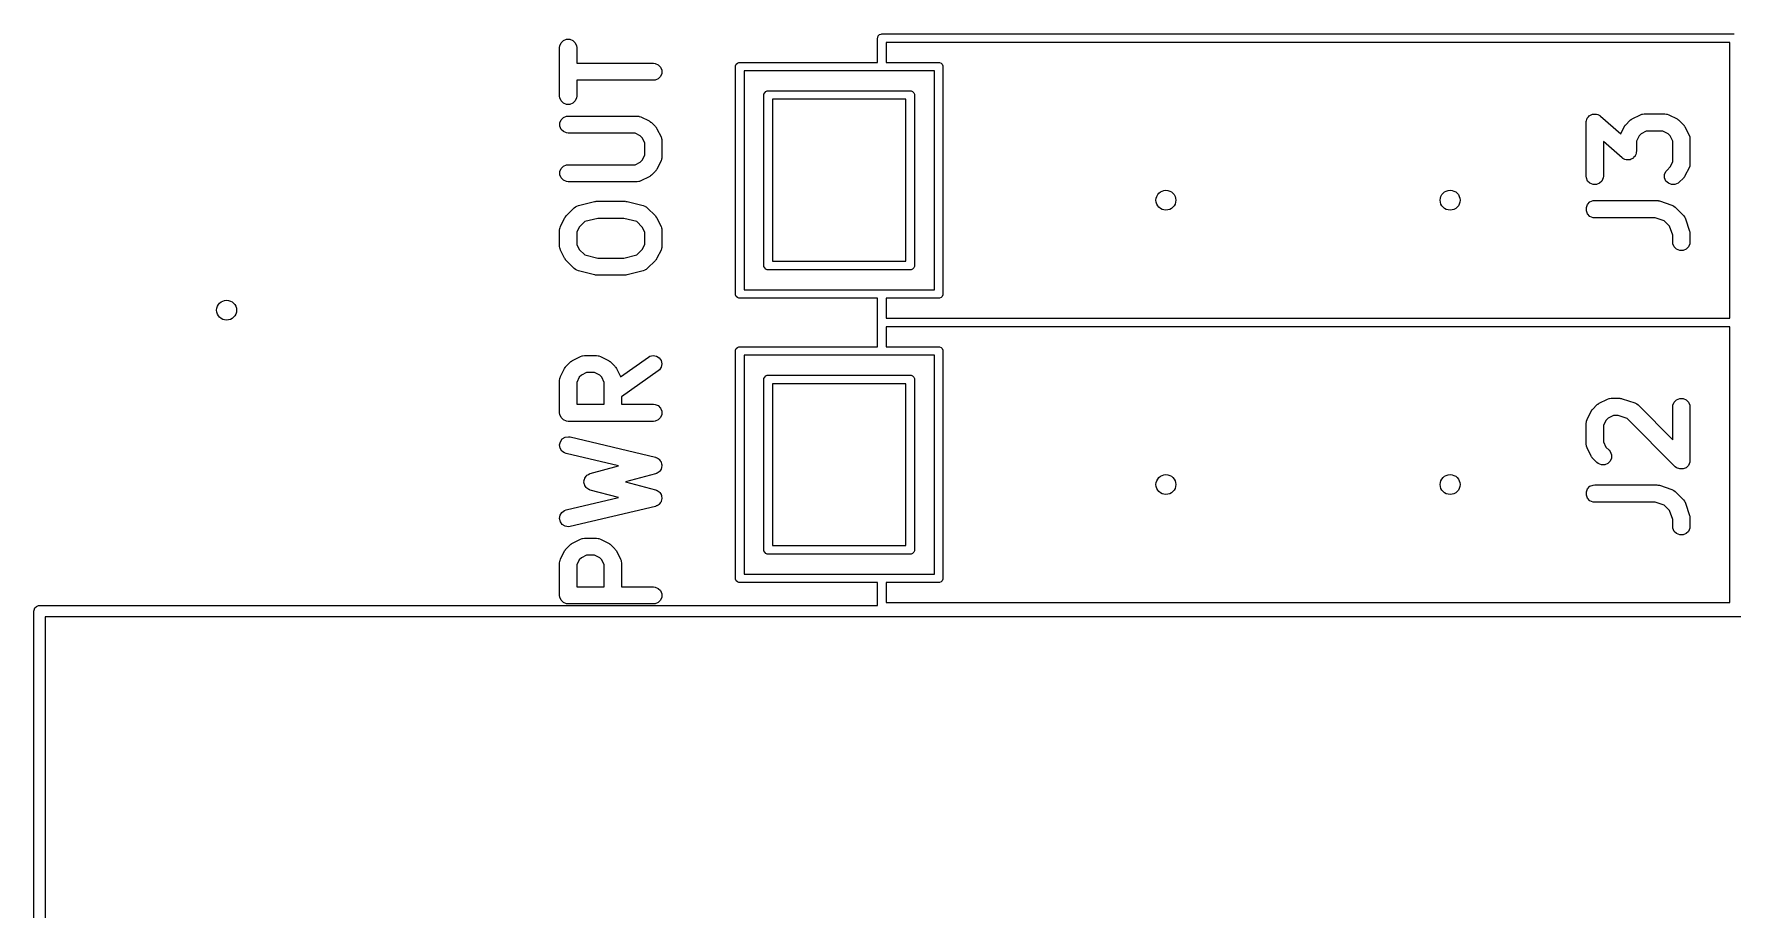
# Model space of a CAD drawing. Extents: x 0.27 to 3.33, y 0.21 to 2.59.
# Drawn here: x 0.267 to 1.443, y 1.985 to 2.591 of the extents above; entities that cross this region are included whole.
import ezdxf

# ---------------------------------------------------------------- set-up
doc = ezdxf.new("R2010")
doc.units = 0
doc.header["$MEASUREMENT"] = 0
doc.layers.add('BLACK', color=7, linetype='CONTINUOUS')

msp = doc.modelspace()

# ---------------------------------------------------------------- linework, layer by layer
at = {"layer": 'BLACK', "linetype": 'CONTINUOUS'}
for p, q in [((0.851, 2.5884), (0.8511, 2.589)), ((0.851, 2.5717), (0.851, 2.5884)), ((0.8511, 2.589), (0.8515, 2.5901)), ((0.8515, 2.5901), (0.8523, 2.5909)), ((0.8523, 2.5909), (0.8534, 2.5913)), ((0.8534, 2.5913), (0.854, 2.5914)), ((0.854, 2.5914), (1.0902, 2.5914)), ((1.0902, 2.5914), (1.4445, 2.5914)), ((0.6307, 2.582), (0.6309, 2.5832)), ((0.6307, 2.5483), (0.6307, 2.582)), ((0.6309, 2.5832), (0.6317, 2.5853)), ((0.6317, 2.5853), (0.6334, 2.5869)), ((0.6334, 2.5869), (0.6355, 2.5878)), ((0.6355, 2.5878), (0.6378, 2.5878)), ((0.6378, 2.5878), (0.6399, 2.5869)), ((0.6399, 2.5869), (0.6416, 2.5853)), ((0.6416, 2.5853), (0.6424, 2.5832)), ((0.6424, 2.5832), (0.6426, 2.582)), ((0.6426, 2.582), (0.6426, 2.5711)), ((0.8569, 2.5855), (0.8569, 2.5717)), ((1.0902, 2.5855), (0.8569, 2.5855)), ((1.4416, 2.5855), (1.0902, 2.5855)), ((1.4416, 2.3945), (1.4416, 2.5855)), ((0.6426, 2.5711), (0.6957, 2.5711)), ((0.6957, 2.5711), (0.6969, 2.571)), ((0.6969, 2.571), (0.699, 2.5701)), ((0.699, 2.5701), (0.7006, 2.5684)), ((0.7006, 2.5684), (0.7015, 2.5663)), ((0.7015, 2.5663), (0.7015, 2.564)), ((0.7526, 2.5693), (0.7531, 2.5704)), ((0.7526, 2.5687), (0.7526, 2.5693)), ((0.7526, 2.4113), (0.7526, 2.5687)), ((0.7531, 2.5704), (0.7539, 2.5712)), ((0.7539, 2.5712), (0.755, 2.5716)), ((0.755, 2.5716), (0.7555, 2.5717)), ((0.7555, 2.5717), (0.851, 2.5717)), ((0.7585, 2.5658), (0.7585, 2.4142)), ((0.8904, 2.5658), (0.7585, 2.5658)), ((0.8569, 2.5717), (0.8933, 2.5717)), ((0.8904, 2.4142), (0.8904, 2.5658)), ((0.8933, 2.5717), (0.8939, 2.5716)), ((0.8939, 2.5716), (0.895, 2.5712)), ((0.895, 2.5712), (0.8958, 2.5704)), ((0.8958, 2.5704), (0.8962, 2.5693)), ((0.8962, 2.5693), (0.8963, 2.5687)), ((0.8963, 2.5687), (0.8963, 2.4113)), ((0.6957, 2.5593), (0.6426, 2.5593)), ((0.6426, 2.5593), (0.6426, 2.5483)), ((0.6969, 2.5594), (0.6957, 2.5593)), ((0.699, 2.5603), (0.6969, 2.5594)), ((0.7006, 2.5619), (0.699, 2.5603)), ((0.7015, 2.564), (0.7006, 2.5619)), ((0.6309, 2.5471), (0.6307, 2.5483)), ((0.6317, 2.545), (0.6309, 2.5471)), ((0.6334, 2.5434), (0.6317, 2.545)), ((0.6355, 2.5425), (0.6334, 2.5434)), ((0.6378, 2.5425), (0.6355, 2.5425)), ((0.6399, 2.5434), (0.6378, 2.5425)), ((0.6416, 2.545), (0.6399, 2.5434)), ((0.6424, 2.5471), (0.6416, 2.545)), ((0.6426, 2.5483), (0.6424, 2.5471)), ((0.7723, 2.5497), (0.7728, 2.5507)), ((0.7723, 2.5491), (0.7723, 2.5497)), ((0.7723, 2.4309), (0.7723, 2.5491)), ((0.7728, 2.5507), (0.7736, 2.5515)), ((0.7736, 2.5515), (0.7746, 2.552)), ((0.7746, 2.552), (0.775, 2.552)), ((0.775, 2.552), (0.7752, 2.552)), ((0.7752, 2.552), (0.8736, 2.552)), ((0.7782, 2.5461), (0.7782, 2.4339)), ((0.8707, 2.5461), (0.7782, 2.5461)), ((0.8707, 2.4339), (0.8707, 2.5461)), ((0.8736, 2.552), (0.8738, 2.552)), ((0.8738, 2.552), (0.8742, 2.552)), ((0.8742, 2.552), (0.8753, 2.5515)), ((0.8753, 2.5515), (0.8761, 2.5507)), ((0.8761, 2.5507), (0.8765, 2.5497)), ((0.8765, 2.5497), (0.8766, 2.5491)), ((0.8766, 2.5491), (0.8766, 2.4309)), ((0.6309, 2.5298), (0.6317, 2.5319)), ((0.6309, 2.5275), (0.6309, 2.5298)), ((0.6317, 2.5319), (0.6334, 2.5335)), ((0.6334, 2.5335), (0.6355, 2.5344)), ((0.6355, 2.5344), (0.6367, 2.5345)), ((0.6367, 2.5345), (0.6845, 2.5345)), ((0.6845, 2.5345), (0.6856, 2.5344)), ((0.6856, 2.5344), (0.6858, 2.5343)), ((0.6858, 2.5343), (0.686, 2.5343)), ((0.686, 2.5343), (0.6871, 2.5339)), ((0.6871, 2.5339), (0.6927, 2.5311)), ((0.6927, 2.5311), (0.6932, 2.5308)), ((0.6932, 2.5308), (0.6934, 2.5307)), ((0.6934, 2.5307), (0.6935, 2.5306)), ((0.6935, 2.5306), (0.6937, 2.5305)), ((0.6937, 2.5305), (0.6938, 2.5303)), ((0.6938, 2.5303), (0.6943, 2.53)), ((0.6943, 2.53), (0.6971, 2.5272)), ((1.3419, 2.53), (1.342, 2.5306)), ((1.3419, 2.4929), (1.3419, 2.53)), ((1.342, 2.5309), (1.3421, 2.5312)), ((1.342, 2.5308), (1.342, 2.5309)), ((1.342, 2.5306), (1.342, 2.5308)), ((1.3421, 2.5312), (1.3424, 2.5321)), ((1.3424, 2.5321), (1.3427, 2.533)), ((1.3427, 2.533), (1.3429, 2.5331)), ((1.3429, 2.5331), (1.343, 2.5333)), ((1.343, 2.5333), (1.3436, 2.534)), ((1.3436, 2.534), (1.3443, 2.5348)), ((1.3443, 2.5348), (1.3445, 2.5348)), ((1.3445, 2.5348), (1.3446, 2.535)), ((1.3446, 2.535), (1.3455, 2.5354)), ((1.3455, 2.5354), (1.3464, 2.5358)), ((1.3464, 2.5358), (1.3466, 2.5358)), ((1.3466, 2.5358), (1.3468, 2.5359)), ((1.3468, 2.5359), (1.3477, 2.5359)), ((1.3477, 2.5359), (1.3487, 2.5359)), ((1.3487, 2.5359), (1.3489, 2.5359)), ((1.3489, 2.5359), (1.3491, 2.5359)), ((1.3491, 2.5359), (1.35, 2.5355)), ((1.35, 2.5355), (1.3509, 2.5352)), ((1.3509, 2.5352), (1.3512, 2.535)), ((1.3512, 2.535), (1.3513, 2.535)), ((1.3513, 2.535), (1.3514, 2.5349)), ((1.3514, 2.5349), (1.3519, 2.5345)), ((1.3519, 2.5345), (1.3659, 2.5222)), ((1.3694, 2.5285), (1.3723, 2.5314)), ((1.3723, 2.5314), (1.3727, 2.5318)), ((1.3727, 2.5318), (1.3728, 2.5319)), ((1.3728, 2.5319), (1.373, 2.532)), ((1.373, 2.532), (1.3732, 2.5321)), ((1.3732, 2.5321), (1.3733, 2.5322)), ((1.3733, 2.5322), (1.3738, 2.5325)), ((1.3738, 2.5325), (1.3795, 2.5354)), ((1.3795, 2.5354), (1.3806, 2.5358)), ((1.3806, 2.5358), (1.3809, 2.5358)), ((1.3809, 2.5358), (1.3811, 2.5359)), ((1.3811, 2.5359), (1.3822, 2.536)), ((1.3822, 2.536), (1.3965, 2.536)), ((1.3965, 2.536), (1.3977, 2.5359)), ((1.3977, 2.5359), (1.3979, 2.5358)), ((1.3979, 2.5358), (1.3981, 2.5358)), ((1.3981, 2.5358), (1.3992, 2.5354)), ((1.3992, 2.5354), (1.4049, 2.5325)), ((1.4049, 2.5325), (1.4054, 2.5322)), ((1.4054, 2.5322), (1.4056, 2.5321)), ((1.4056, 2.5321), (1.4057, 2.532)), ((1.4057, 2.532), (1.4059, 2.5319)), ((1.4059, 2.5319), (1.406, 2.5318)), ((1.406, 2.5318), (1.4065, 2.5314)), ((1.4065, 2.5314), (1.4093, 2.5285)), ((0.6317, 2.5253), (0.6309, 2.5275)), ((0.6334, 2.5237), (0.6317, 2.5253)), ((0.6355, 2.5228), (0.6334, 2.5237)), ((0.6367, 2.5227), (0.6355, 2.5228)), ((0.6831, 2.5227), (0.6367, 2.5227)), ((0.6866, 2.5209), (0.6831, 2.5227)), ((0.688, 2.5195), (0.6866, 2.5209)), ((0.6898, 2.516), (0.688, 2.5195)), ((0.6971, 2.5272), (0.6974, 2.5267)), ((0.6974, 2.5267), (0.6976, 2.5266)), ((0.6976, 2.5266), (0.6977, 2.5264)), ((0.6977, 2.5264), (0.6978, 2.5263)), ((0.6978, 2.5263), (0.6979, 2.5261)), ((0.6979, 2.5261), (0.6982, 2.5256)), ((0.6982, 2.5256), (0.701, 2.52)), ((0.701, 2.52), (0.7014, 2.5189)), ((0.7014, 2.5189), (0.7014, 2.5187)), ((0.7014, 2.5187), (0.7015, 2.5185)), ((0.7015, 2.5185), (0.7016, 2.5174)), ((1.3659, 2.5222), (1.3683, 2.527)), ((1.3683, 2.527), (1.3686, 2.5275)), ((1.3686, 2.5275), (1.3687, 2.5276)), ((1.3687, 2.5276), (1.3688, 2.5278)), ((1.3688, 2.5278), (1.3689, 2.528)), ((1.3689, 2.528), (1.369, 2.5281)), ((1.369, 2.5281), (1.3694, 2.5285)), ((1.3786, 2.5207), (1.3768, 2.5172)), ((1.3801, 2.5222), (1.3786, 2.5207)), ((1.3836, 2.524), (1.3801, 2.5222)), ((1.3951, 2.524), (1.3836, 2.524)), ((1.3987, 2.5222), (1.3951, 2.524)), ((1.4002, 2.5207), (1.3987, 2.5222)), ((1.4019, 2.5172), (1.4002, 2.5207)), ((1.4093, 2.5285), (1.4097, 2.5281)), ((1.4097, 2.5281), (1.4098, 2.528)), ((1.4098, 2.528), (1.4099, 2.5278)), ((1.4099, 2.5278), (1.4101, 2.5276)), ((1.4101, 2.5276), (1.4101, 2.5275)), ((1.4101, 2.5275), (1.4104, 2.527)), ((1.4104, 2.527), (1.4133, 2.5213)), ((1.4133, 2.5213), (1.4137, 2.5202)), ((1.4137, 2.5202), (1.4137, 2.5199)), ((1.4137, 2.5199), (1.4138, 2.5197)), ((1.4138, 2.5197), (1.4139, 2.5186)), ((1.4139, 2.5186), (1.4139, 2.5014)), ((0.688, 2.504), (0.6898, 2.5075)), ((0.6898, 2.5075), (0.6898, 2.516)), ((0.7016, 2.5061), (0.7015, 2.505)), ((0.7016, 2.5174), (0.7016, 2.5061)), ((1.3668, 2.5055), (1.3539, 2.5168)), ((1.3539, 2.5168), (1.3539, 2.4929)), ((1.3751, 2.506), (1.3745, 2.5052)), ((1.3758, 2.5067), (1.3751, 2.506)), ((1.3759, 2.5069), (1.3758, 2.5067)), ((1.376, 2.507), (1.3759, 2.5069)), ((1.3763, 2.5079), (1.376, 2.507)), ((1.3767, 2.5088), (1.3763, 2.5079)), ((1.3768, 2.51), (1.3767, 2.5094)), ((1.3767, 2.5094), (1.3767, 2.5092)), ((1.3767, 2.5092), (1.3767, 2.5091)), ((1.3767, 2.5091), (1.3767, 2.5088)), ((1.3768, 2.5172), (1.3768, 2.51)), ((1.4019, 2.5028), (1.4019, 2.5172)), ((0.6309, 2.496), (0.6317, 2.4981)), ((0.6309, 2.4937), (0.6309, 2.496)), ((0.6317, 2.4981), (0.6334, 2.4998)), ((0.6334, 2.4998), (0.6355, 2.5007)), ((0.6355, 2.5007), (0.6367, 2.5008)), ((0.6367, 2.5008), (0.6831, 2.5008)), ((0.6831, 2.5008), (0.6866, 2.5025)), ((0.6866, 2.5025), (0.688, 2.504)), ((0.6971, 2.4963), (0.6943, 2.4935)), ((0.6974, 2.4968), (0.6971, 2.4963)), ((0.6976, 2.4969), (0.6974, 2.4968)), ((0.6977, 2.497), (0.6976, 2.4969)), ((0.6978, 2.4972), (0.6977, 2.497)), ((0.6979, 2.4973), (0.6978, 2.4972)), ((0.6982, 2.4978), (0.6979, 2.4973)), ((0.701, 2.5035), (0.6982, 2.4978)), ((0.7014, 2.5046), (0.701, 2.5035)), ((0.7015, 2.505), (0.7014, 2.5048)), ((0.7014, 2.5048), (0.7014, 2.5046)), ((1.3674, 2.5051), (1.3668, 2.5055)), ((1.3675, 2.505), (1.3674, 2.5051)), ((1.3676, 2.505), (1.3675, 2.505)), ((1.3678, 2.5048), (1.3676, 2.505)), ((1.3687, 2.5045), (1.3678, 2.5048)), ((1.3696, 2.5041), (1.3687, 2.5045)), ((1.3698, 2.5041), (1.3696, 2.5041)), ((1.37, 2.5041), (1.3698, 2.5041)), ((1.371, 2.5041), (1.37, 2.5041)), ((1.372, 2.5041), (1.371, 2.5041)), ((1.3722, 2.5042), (1.372, 2.5041)), ((1.3724, 2.5042), (1.3722, 2.5042)), ((1.3732, 2.5046), (1.3724, 2.5042)), ((1.3741, 2.505), (1.3732, 2.5046)), ((1.3743, 2.5052), (1.3741, 2.505)), ((1.3745, 2.5052), (1.3743, 2.5052)), ((1.3963, 2.494), (1.3972, 2.4962)), ((1.3972, 2.4962), (1.398, 2.4971)), ((1.398, 2.4971), (1.4002, 2.4993)), ((1.4002, 2.4993), (1.4019, 2.5028)), ((1.4133, 2.4987), (1.4104, 2.493)), ((1.4137, 2.4998), (1.4133, 2.4987)), ((1.4138, 2.5003), (1.4137, 2.5001)), ((1.4137, 2.5001), (1.4137, 2.4998)), ((1.4139, 2.5014), (1.4138, 2.5003)), ((0.6317, 2.4916), (0.6309, 2.4937)), ((0.6334, 2.49), (0.6317, 2.4916)), ((0.6355, 2.4891), (0.6334, 2.49)), ((0.6367, 2.489), (0.6355, 2.4891)), ((0.6845, 2.489), (0.6367, 2.489)), ((0.6856, 2.4891), (0.6845, 2.489)), ((0.6858, 2.4892), (0.6856, 2.4891)), ((0.686, 2.4892), (0.6858, 2.4892)), ((0.6871, 2.4896), (0.686, 2.4892)), ((0.6927, 2.4924), (0.6871, 2.4896)), ((0.6932, 2.4927), (0.6927, 2.4924)), ((0.6934, 2.4928), (0.6932, 2.4927)), ((0.6935, 2.4929), (0.6934, 2.4928)), ((0.6937, 2.493), (0.6935, 2.4929)), ((0.6938, 2.4931), (0.6937, 2.493)), ((0.6943, 2.4935), (0.6938, 2.4931)), ((1.3421, 2.4917), (1.3419, 2.4929)), ((1.343, 2.4895), (1.3421, 2.4917)), ((1.3446, 2.4879), (1.343, 2.4895)), ((1.3468, 2.487), (1.3446, 2.4879)), ((1.3491, 2.487), (1.3468, 2.487)), ((1.3513, 2.4879), (1.3491, 2.487)), ((1.3529, 2.4895), (1.3513, 2.4879)), ((1.3538, 2.4917), (1.3529, 2.4895)), ((1.3539, 2.4929), (1.3538, 2.4917)), ((1.3963, 2.4917), (1.3963, 2.494)), ((1.3972, 2.4895), (1.3963, 2.4917)), ((1.3989, 2.4879), (1.3972, 2.4895)), ((1.4011, 2.487), (1.3989, 2.4879)), ((1.4034, 2.487), (1.4011, 2.487)), ((1.4056, 2.4879), (1.4034, 2.487)), ((1.4065, 2.4886), (1.4056, 2.4879)), ((1.4093, 2.4915), (1.4065, 2.4886)), ((1.4097, 2.4919), (1.4093, 2.4915)), ((1.4098, 2.492), (1.4097, 2.4919)), ((1.4099, 2.4922), (1.4098, 2.492)), ((1.4101, 2.4924), (1.4099, 2.4922)), ((1.4104, 2.493), (1.4101, 2.4925)), ((1.4101, 2.4925), (1.4101, 2.4924)), ((0.6353, 2.4653), (0.6409, 2.4709)), ((0.6409, 2.4709), (0.6418, 2.4717)), ((0.6418, 2.4717), (0.6422, 2.4718)), ((0.6422, 2.4718), (0.6426, 2.4721)), ((0.6426, 2.4721), (0.6437, 2.4725)), ((0.6437, 2.4725), (0.6549, 2.4753)), ((0.6549, 2.4753), (0.6551, 2.4753)), ((0.6551, 2.4753), (0.6552, 2.4753)), ((0.6552, 2.4753), (0.6556, 2.4754)), ((0.6556, 2.4754), (0.656, 2.4755)), ((0.656, 2.4755), (0.6561, 2.4754)), ((0.6561, 2.4754), (0.6563, 2.4755)), ((0.6563, 2.4755), (0.676, 2.4755)), ((0.676, 2.4755), (0.6762, 2.4754)), ((0.6762, 2.4754), (0.6763, 2.4755)), ((0.6763, 2.4755), (0.6767, 2.4754)), ((0.6767, 2.4754), (0.6772, 2.4753)), ((0.6772, 2.4753), (0.6773, 2.4753)), ((0.6773, 2.4753), (0.6775, 2.4753)), ((0.6775, 2.4753), (0.6887, 2.4725)), ((0.6887, 2.4725), (0.6898, 2.4721)), ((0.6898, 2.4721), (0.6901, 2.4718)), ((0.6901, 2.4718), (0.6906, 2.4717)), ((0.6906, 2.4717), (0.6914, 2.4709)), ((0.6914, 2.4709), (0.6971, 2.4653)), ((1.3421, 2.4712), (1.343, 2.4733)), ((1.3421, 2.4688), (1.3421, 2.4712)), ((1.343, 2.4733), (1.3446, 2.475)), ((1.3446, 2.475), (1.3468, 2.4759)), ((1.3468, 2.4759), (1.3479, 2.476)), ((1.3479, 2.476), (1.3908, 2.476)), ((1.3908, 2.476), (1.3914, 2.4759)), ((1.3914, 2.4759), (1.3915, 2.476)), ((1.3915, 2.476), (1.3918, 2.4759)), ((1.3918, 2.4759), (1.392, 2.4759)), ((1.392, 2.4759), (1.3921, 2.4758)), ((1.3921, 2.4758), (1.3927, 2.4757)), ((1.3927, 2.4757), (1.4013, 2.4728)), ((1.4013, 2.4728), (1.4023, 2.4724)), ((1.4023, 2.4724), (1.4025, 2.4722)), ((1.4025, 2.4722), (1.4027, 2.4721)), ((1.4027, 2.4721), (1.4036, 2.4714)), ((1.4036, 2.4714), (1.4093, 2.4657)), ((0.6314, 2.4581), (0.6342, 2.4638)), ((0.6342, 2.4638), (0.6345, 2.4643)), ((0.6345, 2.4643), (0.6346, 2.4644)), ((0.6346, 2.4644), (0.6347, 2.4646)), ((0.6347, 2.4646), (0.6348, 2.4647)), ((0.6348, 2.4647), (0.6349, 2.4648)), ((0.6349, 2.4648), (0.6353, 2.4653)), ((0.6481, 2.4614), (0.6443, 2.4576)), ((0.6571, 2.4636), (0.6481, 2.4614)), ((0.6753, 2.4636), (0.6571, 2.4636)), ((0.6843, 2.4614), (0.6753, 2.4636)), ((0.688, 2.4576), (0.6843, 2.4614)), ((0.6971, 2.4653), (0.6974, 2.4648)), ((0.6974, 2.4648), (0.6976, 2.4647)), ((0.6976, 2.4647), (0.6977, 2.4646)), ((0.6977, 2.4646), (0.6978, 2.4644)), ((0.6978, 2.4644), (0.6979, 2.4643)), ((0.6979, 2.4643), (0.6982, 2.4638)), ((0.6982, 2.4638), (0.701, 2.4581)), ((1.343, 2.4667), (1.3421, 2.4688)), ((1.3446, 2.465), (1.343, 2.4667)), ((1.3468, 2.4641), (1.3446, 2.465)), ((1.3479, 2.464), (1.3468, 2.4641)), ((1.3898, 2.464), (1.3479, 2.464)), ((1.3961, 2.4619), (1.3898, 2.464)), ((1.3998, 2.4582), (1.3961, 2.4619)), ((1.4093, 2.4657), (1.4101, 2.4648)), ((1.4101, 2.4648), (1.4102, 2.4646)), ((1.4102, 2.4646), (1.4103, 2.4644)), ((1.4103, 2.4644), (1.4108, 2.4633)), ((1.4108, 2.4633), (1.4136, 2.4548)), ((0.6307, 2.4555), (0.6309, 2.4566)), ((0.6307, 2.4442), (0.6307, 2.4555)), ((0.6309, 2.4568), (0.631, 2.4571)), ((0.6309, 2.4566), (0.6309, 2.4568)), ((0.631, 2.4571), (0.6314, 2.4581)), ((0.6443, 2.4576), (0.6426, 2.4541)), ((0.6426, 2.4541), (0.6426, 2.4456)), ((0.6898, 2.4541), (0.688, 2.4576)), ((0.6898, 2.4456), (0.6898, 2.4541)), ((0.701, 2.4581), (0.7014, 2.4571)), ((0.7014, 2.4571), (0.7014, 2.4568)), ((0.7014, 2.4568), (0.7015, 2.4566)), ((0.7015, 2.4566), (0.7016, 2.4555)), ((0.7016, 2.4555), (0.7016, 2.4442)), ((1.4019, 2.4519), (1.3998, 2.4582)), ((1.4019, 2.4471), (1.4019, 2.4519)), ((1.4021, 2.446), (1.4019, 2.4471)), ((1.4136, 2.4548), (1.4138, 2.4542)), ((1.4138, 2.4542), (1.4138, 2.454)), ((1.4138, 2.454), (1.4138, 2.4538)), ((1.4138, 2.4538), (1.4139, 2.4536)), ((1.4139, 2.4471), (1.4138, 2.446)), ((1.4139, 2.4536), (1.4139, 2.4534)), ((1.4139, 2.4534), (1.4139, 2.4529)), ((1.4139, 2.4529), (1.4139, 2.4471)), ((0.6309, 2.4431), (0.6307, 2.4442)), ((0.6309, 2.4429), (0.6309, 2.4431)), ((0.631, 2.4427), (0.6309, 2.4429)), ((0.6314, 2.4416), (0.631, 2.4427)), ((0.6342, 2.436), (0.6314, 2.4416)), ((0.6345, 2.4355), (0.6342, 2.436)), ((0.6346, 2.4353), (0.6345, 2.4355)), ((0.6426, 2.4456), (0.6443, 2.4421)), ((0.6443, 2.4421), (0.6481, 2.4383)), ((0.6481, 2.4383), (0.6571, 2.4361)), ((0.6571, 2.4361), (0.6753, 2.4361)), ((0.6753, 2.4361), (0.6843, 2.4383)), ((0.6843, 2.4383), (0.688, 2.4421)), ((0.688, 2.4421), (0.6898, 2.4456)), ((0.6979, 2.4355), (0.6978, 2.4353)), ((0.6982, 2.436), (0.6979, 2.4355)), ((0.701, 2.4416), (0.6982, 2.436)), ((0.7014, 2.4427), (0.701, 2.4416)), ((0.7015, 2.4431), (0.7014, 2.4429)), ((0.7014, 2.4429), (0.7014, 2.4427)), ((0.7016, 2.4442), (0.7015, 2.4431)), ((1.403, 2.4438), (1.4021, 2.446)), ((1.4046, 2.4422), (1.403, 2.4438)), ((1.4068, 2.4413), (1.4046, 2.4422)), ((1.4091, 2.4413), (1.4068, 2.4413)), ((1.4113, 2.4422), (1.4091, 2.4413)), ((1.4129, 2.4438), (1.4113, 2.4422)), ((1.4138, 2.446), (1.4129, 2.4438)), ((0.6347, 2.4352), (0.6346, 2.4353)), ((0.6348, 2.435), (0.6347, 2.4352)), ((0.6349, 2.4349), (0.6348, 2.435)), ((0.6353, 2.4344), (0.6349, 2.4349)), ((0.6409, 2.4288), (0.6353, 2.4344)), ((0.6418, 2.4281), (0.6409, 2.4288)), ((0.6422, 2.4279), (0.6418, 2.4281)), ((0.6426, 2.4277), (0.6422, 2.4279)), ((0.6437, 2.4273), (0.6426, 2.4277)), ((0.6549, 2.4245), (0.6437, 2.4273)), ((0.6551, 2.4244), (0.6549, 2.4245)), ((0.6552, 2.4244), (0.6551, 2.4244)), ((0.6556, 2.4243), (0.6552, 2.4244)), ((0.656, 2.4243), (0.6556, 2.4243)), ((0.6561, 2.4243), (0.656, 2.4243)), ((0.6563, 2.4243), (0.6561, 2.4243)), ((0.676, 2.4243), (0.6563, 2.4243)), ((0.6762, 2.4243), (0.676, 2.4243)), ((0.6763, 2.4243), (0.6762, 2.4243)), ((0.6767, 2.4243), (0.6763, 2.4243)), ((0.6772, 2.4244), (0.6767, 2.4243)), ((0.6773, 2.4244), (0.6772, 2.4244)), ((0.6775, 2.4245), (0.6773, 2.4244)), ((0.6887, 2.4273), (0.6775, 2.4245)), ((0.6898, 2.4277), (0.6887, 2.4273)), ((0.6901, 2.4279), (0.6898, 2.4277)), ((0.6906, 2.4281), (0.6901, 2.4279)), ((0.6914, 2.4288), (0.6906, 2.4281)), ((0.6971, 2.4344), (0.6914, 2.4288)), ((0.6974, 2.4349), (0.6971, 2.4344)), ((0.6976, 2.435), (0.6974, 2.4349)), ((0.6977, 2.4352), (0.6976, 2.435)), ((0.6978, 2.4353), (0.6977, 2.4352)), ((0.7723, 2.4303), (0.7723, 2.4309)), ((0.7728, 2.4293), (0.7723, 2.4303)), ((0.7736, 2.4285), (0.7728, 2.4293)), ((0.7746, 2.428), (0.7736, 2.4285)), ((0.775, 2.428), (0.7746, 2.428)), ((0.7752, 2.428), (0.775, 2.428)), ((0.8736, 2.428), (0.7752, 2.428)), ((0.7782, 2.4339), (0.8707, 2.4339)), ((0.8738, 2.428), (0.8736, 2.428)), ((0.8742, 2.428), (0.8738, 2.428)), ((0.8753, 2.4285), (0.8742, 2.428)), ((0.8761, 2.4293), (0.8753, 2.4285)), ((0.8765, 2.4303), (0.8761, 2.4293)), ((0.8766, 2.4309), (0.8765, 2.4303)), ((0.7585, 2.4142), (0.8904, 2.4142)), ((0.7526, 2.411), (0.7526, 2.4113)), ((0.7526, 2.4107), (0.7526, 2.411)), ((0.753, 2.4096), (0.7526, 2.4107)), ((0.7539, 2.4088), (0.753, 2.4096)), ((0.7549, 2.4084), (0.7539, 2.4088)), ((0.7555, 2.4083), (0.7549, 2.4084)), ((0.851, 2.4083), (0.7555, 2.4083)), ((0.851, 2.3916), (0.851, 2.4083)), ((0.8933, 2.4083), (0.8569, 2.4083)), ((0.8569, 2.4083), (0.8569, 2.3945)), ((0.8939, 2.4084), (0.8933, 2.4083)), ((0.895, 2.4088), (0.8939, 2.4084)), ((0.8958, 2.4096), (0.895, 2.4088)), ((0.8962, 2.4107), (0.8958, 2.4096)), ((0.8963, 2.4113), (0.8962, 2.4107)), ((0.851, 2.3915), (0.851, 2.3916)), ((0.851, 2.3914), (0.851, 2.3915)), ((0.851, 2.3747), (0.851, 2.3914)), ((0.8569, 2.3945), (1.0902, 2.3945)), ((0.8569, 2.3885), (0.8569, 2.3747)), ((1.0902, 2.3885), (0.8569, 2.3885)), ((1.0902, 2.3945), (1.4416, 2.3945)), ((1.4416, 2.3885), (1.0902, 2.3885)), ((1.4416, 2.1975), (1.4416, 2.3885)), ((0.6388, 2.3647), (0.639, 2.3648)), ((0.639, 2.3648), (0.6391, 2.3648)), ((0.6391, 2.3648), (0.6396, 2.3652)), ((0.6396, 2.3652), (0.6453, 2.368)), ((0.6453, 2.368), (0.6463, 2.3684)), ((0.6463, 2.3684), (0.6466, 2.3684)), ((0.6466, 2.3684), (0.6467, 2.3685)), ((0.6467, 2.3685), (0.6479, 2.3686)), ((0.6479, 2.3686), (0.6563, 2.3686)), ((0.6563, 2.3686), (0.6575, 2.3685)), ((0.6575, 2.3685), (0.6577, 2.3684)), ((0.6577, 2.3684), (0.6579, 2.3684)), ((0.6579, 2.3684), (0.659, 2.368)), ((0.659, 2.368), (0.6646, 2.3652)), ((0.6646, 2.3652), (0.6651, 2.3648)), ((0.6651, 2.3648), (0.6652, 2.3648)), ((0.6652, 2.3648), (0.6654, 2.3647)), ((0.6729, 2.3539), (0.6923, 2.3675)), ((0.6923, 2.3675), (0.6933, 2.3681)), ((0.6933, 2.3681), (0.6956, 2.3686)), ((0.6956, 2.3686), (0.6978, 2.3682)), ((0.6978, 2.3682), (0.6998, 2.367)), ((0.6998, 2.367), (0.7011, 2.3651)), ((0.7011, 2.3651), (0.7016, 2.3628)), ((0.7526, 2.3723), (0.7531, 2.3734)), ((0.7526, 2.3717), (0.7526, 2.3723)), ((0.7526, 2.2143), (0.7526, 2.3717)), ((0.7531, 2.3734), (0.7539, 2.3742)), ((0.7539, 2.3742), (0.755, 2.3746)), ((0.755, 2.3746), (0.7555, 2.3747)), ((0.7555, 2.3747), (0.851, 2.3747)), ((0.7585, 2.3688), (0.7585, 2.2172)), ((0.8904, 2.3688), (0.7585, 2.3688)), ((0.8569, 2.3747), (0.8933, 2.3747)), ((0.8904, 2.2172), (0.8904, 2.3688)), ((0.8933, 2.3747), (0.8939, 2.3746)), ((0.8939, 2.3746), (0.895, 2.3742)), ((0.895, 2.3742), (0.8958, 2.3734)), ((0.8958, 2.3734), (0.8962, 2.3723)), ((0.8962, 2.3723), (0.8963, 2.3717)), ((0.8963, 2.3717), (0.8963, 2.2143)), ((0.6309, 2.3528), (0.631, 2.353)), ((0.631, 2.353), (0.6314, 2.3541)), ((0.6314, 2.3541), (0.6342, 2.3597)), ((0.6342, 2.3597), (0.6345, 2.3602)), ((0.6345, 2.3602), (0.6346, 2.3603)), ((0.6346, 2.3603), (0.6347, 2.3605)), ((0.6347, 2.3605), (0.6348, 2.3607)), ((0.6348, 2.3607), (0.6349, 2.3608)), ((0.6349, 2.3608), (0.6353, 2.3612)), ((0.6353, 2.3612), (0.6381, 2.3641)), ((0.6381, 2.3641), (0.6386, 2.3644)), ((0.6386, 2.3644), (0.6387, 2.3645)), ((0.6387, 2.3645), (0.6388, 2.3647)), ((0.6443, 2.3536), (0.6426, 2.35)), ((0.6458, 2.355), (0.6443, 2.3536)), ((0.6493, 2.3568), (0.6458, 2.355)), ((0.6549, 2.3568), (0.6493, 2.3568)), ((0.6585, 2.355), (0.6549, 2.3568)), ((0.6599, 2.3536), (0.6585, 2.355)), ((0.6617, 2.35), (0.6599, 2.3536)), ((0.6654, 2.3647), (0.6656, 2.3645)), ((0.6656, 2.3645), (0.6657, 2.3644)), ((0.6657, 2.3644), (0.6661, 2.3641)), ((0.6661, 2.3641), (0.6689, 2.3612)), ((0.6689, 2.3612), (0.6693, 2.3608)), ((0.6693, 2.3608), (0.6694, 2.3607)), ((0.6694, 2.3607), (0.6695, 2.3605)), ((0.6695, 2.3605), (0.6697, 2.3603)), ((0.6697, 2.3603), (0.6697, 2.3602)), ((0.6697, 2.3602), (0.6701, 2.3597)), ((0.6701, 2.3597), (0.6729, 2.3541)), ((0.6729, 2.3541), (0.6729, 2.3539)), ((0.6991, 2.3579), (0.6735, 2.3399)), ((0.7, 2.3586), (0.6991, 2.3579)), ((0.7012, 2.3605), (0.7, 2.3586)), ((0.7016, 2.3628), (0.7012, 2.3605)), ((0.7723, 2.3527), (0.7728, 2.3537)), ((0.7728, 2.3537), (0.7736, 2.3545)), ((0.7736, 2.3545), (0.7746, 2.355)), ((0.7746, 2.355), (0.775, 2.355)), ((0.775, 2.355), (0.7752, 2.355)), ((0.7752, 2.355), (0.8736, 2.355)), ((0.8736, 2.355), (0.8738, 2.355)), ((0.8738, 2.355), (0.8742, 2.355)), ((0.8742, 2.355), (0.8753, 2.3545)), ((0.8753, 2.3545), (0.8761, 2.3537)), ((0.8761, 2.3537), (0.8765, 2.3527)), ((0.6307, 2.3514), (0.6309, 2.3526)), ((0.6307, 2.3289), (0.6307, 2.3514)), ((0.6309, 2.3526), (0.6309, 2.3528)), ((0.6426, 2.35), (0.6426, 2.3349)), ((0.6617, 2.3349), (0.6617, 2.35)), ((0.7723, 2.3521), (0.7723, 2.3527)), ((0.7723, 2.2339), (0.7723, 2.3521)), ((0.7782, 2.3491), (0.7782, 2.2369)), ((0.8707, 2.3491), (0.7782, 2.3491)), ((0.8707, 2.2369), (0.8707, 2.3491)), ((0.8765, 2.3527), (0.8766, 2.3521)), ((0.8766, 2.3521), (0.8766, 2.2339)), ((0.6426, 2.3349), (0.6617, 2.3349)), ((0.6735, 2.3399), (0.6735, 2.3349)), ((0.6735, 2.3349), (0.6957, 2.3349)), ((0.6957, 2.3349), (0.6969, 2.3347)), ((0.6969, 2.3347), (0.699, 2.3339)), ((0.699, 2.3339), (0.7006, 2.3322)), ((0.7006, 2.3322), (0.7015, 2.3301)), ((0.7015, 2.3301), (0.7015, 2.3278)), ((1.3426, 2.3243), (1.3454, 2.33)), ((1.3454, 2.33), (1.3457, 2.3305)), ((1.3457, 2.3305), (1.3458, 2.3306)), ((1.3458, 2.3306), (1.3459, 2.3308)), ((1.3459, 2.3308), (1.3461, 2.331)), ((1.3461, 2.331), (1.3462, 2.3311)), ((1.3462, 2.3311), (1.3466, 2.3315)), ((1.3466, 2.3315), (1.3494, 2.3344)), ((1.3494, 2.3344), (1.3499, 2.3348)), ((1.3499, 2.3348), (1.35, 2.3349)), ((1.35, 2.3349), (1.3502, 2.335)), ((1.3502, 2.335), (1.3503, 2.3351)), ((1.3503, 2.3351), (1.3505, 2.3352)), ((1.3505, 2.3352), (1.351, 2.3355)), ((1.351, 2.3355), (1.3567, 2.3384)), ((1.3567, 2.3384), (1.3578, 2.3388)), ((1.3578, 2.3388), (1.358, 2.3388)), ((1.358, 2.3388), (1.3582, 2.3389)), ((1.3582, 2.3389), (1.3594, 2.339)), ((1.3594, 2.339), (1.3651, 2.339)), ((1.3651, 2.339), (1.3657, 2.3389)), ((1.3657, 2.3389), (1.3658, 2.339)), ((1.3658, 2.339), (1.366, 2.3389)), ((1.366, 2.3389), (1.3663, 2.3389)), ((1.3663, 2.3389), (1.3664, 2.3388)), ((1.3664, 2.3388), (1.367, 2.3387)), ((1.367, 2.3387), (1.3756, 2.3358)), ((1.3756, 2.3358), (1.3766, 2.3354)), ((1.3766, 2.3354), (1.3768, 2.3352)), ((1.3768, 2.3352), (1.377, 2.3351)), ((1.377, 2.3351), (1.3779, 2.3344)), ((1.3779, 2.3344), (1.4019, 2.3103)), ((1.4019, 2.333), (1.4021, 2.3342)), ((1.4019, 2.3103), (1.4019, 2.333)), ((1.4021, 2.3342), (1.403, 2.3363)), ((1.403, 2.3363), (1.4046, 2.338)), ((1.4046, 2.338), (1.4068, 2.3389)), ((1.4068, 2.3389), (1.4091, 2.3389)), ((1.4091, 2.3389), (1.4113, 2.338)), ((1.4113, 2.338), (1.4129, 2.3363)), ((1.4129, 2.3363), (1.4138, 2.3342)), ((1.4138, 2.3342), (1.4139, 2.333)), ((1.4139, 2.333), (1.4139, 2.2959)), ((0.6309, 2.3278), (0.6307, 2.3289)), ((0.6317, 2.3257), (0.6309, 2.3278)), ((0.6334, 2.324), (0.6317, 2.3257)), ((0.6355, 2.3232), (0.6334, 2.324)), ((0.6367, 2.323), (0.6355, 2.3232)), ((0.6957, 2.323), (0.6367, 2.323)), ((0.6969, 2.3232), (0.6957, 2.323)), ((0.699, 2.324), (0.6969, 2.3232)), ((0.7006, 2.3257), (0.699, 2.324)), ((0.7015, 2.3278), (0.7006, 2.3257)), ((1.3419, 2.3216), (1.3421, 2.3227)), ((1.3419, 2.3073), (1.3419, 2.3216)), ((1.3421, 2.3229), (1.3422, 2.3232)), ((1.3421, 2.3227), (1.3421, 2.3229)), ((1.3422, 2.3232), (1.3426, 2.3243)), ((1.3557, 2.3237), (1.3539, 2.3202)), ((1.3539, 2.3202), (1.3539, 2.3087)), ((1.3572, 2.3252), (1.3557, 2.3237)), ((1.3608, 2.327), (1.3572, 2.3252)), ((1.3641, 2.327), (1.3608, 2.327)), ((1.3704, 2.3249), (1.3641, 2.327)), ((1.4037, 2.2916), (1.3704, 2.3249)), ((0.6307, 2.3067), (0.6313, 2.3089)), ((0.6311, 2.3044), (0.6307, 2.3067)), ((0.6313, 2.3089), (0.6326, 2.3108)), ((0.6326, 2.3108), (0.6346, 2.312)), ((0.6346, 2.312), (0.6369, 2.3123)), ((0.6369, 2.3123), (0.638, 2.3122)), ((0.638, 2.3122), (0.6971, 2.2981)), ((1.3421, 2.3061), (1.3419, 2.3073)), ((1.3421, 2.3059), (1.3421, 2.3061)), ((1.3539, 2.3087), (1.3557, 2.3051)), ((0.6323, 2.3024), (0.6311, 2.3044)), ((0.6342, 2.3011), (0.6323, 2.3024)), ((0.6353, 2.3007), (0.6342, 2.3011)), ((0.6716, 2.2921), (0.6353, 2.3007)), ((0.6971, 2.2981), (0.6975, 2.298)), ((0.6975, 2.298), (0.6976, 2.298)), ((0.6976, 2.298), (0.6977, 2.2979)), ((0.6977, 2.2979), (0.6982, 2.2978)), ((0.6982, 2.2978), (0.6989, 2.2973)), ((0.6989, 2.2973), (0.6996, 2.2968)), ((0.6996, 2.2968), (0.6998, 2.2966)), ((0.6998, 2.2966), (0.7, 2.2964)), ((0.7, 2.2964), (0.7005, 2.2957)), ((0.7005, 2.2957), (0.701, 2.295)), ((0.701, 2.295), (0.7011, 2.2947)), ((0.7011, 2.2947), (0.7012, 2.2944)), ((0.7012, 2.2944), (0.7014, 2.2936)), ((1.3422, 2.3057), (1.3421, 2.3059)), ((1.3426, 2.3046), (1.3422, 2.3057)), ((1.3454, 2.2989), (1.3426, 2.3046)), ((1.3457, 2.2984), (1.3454, 2.2989)), ((1.3458, 2.2982), (1.3457, 2.2984)), ((1.3459, 2.2981), (1.3458, 2.2982)), ((1.3461, 2.2979), (1.3459, 2.2981)), ((1.3462, 2.2978), (1.3461, 2.2979)), ((1.3466, 2.2973), (1.3462, 2.2978)), ((1.3494, 2.2945), (1.3466, 2.2973)), ((1.3503, 2.2937), (1.3494, 2.2945)), ((1.3557, 2.3051), (1.3579, 2.303)), ((1.3586, 2.2954), (1.357, 2.2937)), ((1.3579, 2.303), (1.3586, 2.302)), ((1.3586, 2.302), (1.3595, 2.2999)), ((1.3595, 2.2975), (1.3586, 2.2954)), ((1.3595, 2.2999), (1.3595, 2.2975)), ((1.4138, 2.2947), (1.4129, 2.2925)), ((1.4139, 2.2959), (1.4138, 2.2947)), ((0.6478, 2.2823), (0.6479, 2.283)), ((0.6479, 2.283), (0.6481, 2.2834)), ((0.6481, 2.2834), (0.6482, 2.2837)), ((0.6482, 2.2837), (0.6487, 2.2844)), ((0.6487, 2.2844), (0.6491, 2.285)), ((0.6491, 2.285), (0.6494, 2.2853)), ((0.6494, 2.2853), (0.6496, 2.2856)), ((0.6496, 2.2856), (0.6503, 2.286)), ((0.6503, 2.286), (0.6509, 2.2864)), ((0.6509, 2.2864), (0.6515, 2.2867)), ((0.6515, 2.2867), (0.6516, 2.2867)), ((0.6516, 2.2867), (0.6517, 2.2867)), ((0.6517, 2.2867), (0.652, 2.2868)), ((0.652, 2.2868), (0.6716, 2.2921)), ((0.6972, 2.2867), (0.6764, 2.2811)), ((0.6976, 2.2868), (0.6972, 2.2867)), ((0.6978, 2.2869), (0.6976, 2.2868)), ((0.6979, 2.2869), (0.6978, 2.2869)), ((0.6983, 2.2871), (0.6979, 2.2869)), ((0.699, 2.2876), (0.6983, 2.2871)), ((0.6997, 2.2881), (0.699, 2.2876)), ((0.6999, 2.2883), (0.6997, 2.2881)), ((0.7001, 2.2885), (0.6999, 2.2883)), ((0.7006, 2.2892), (0.7001, 2.2885)), ((0.7011, 2.2899), (0.7006, 2.2892)), ((0.7013, 2.2905), (0.7011, 2.2902)), ((0.7011, 2.2902), (0.7011, 2.2899)), ((0.7014, 2.2913), (0.7013, 2.2905)), ((0.7014, 2.2936), (0.7016, 2.2928)), ((0.7016, 2.2922), (0.7014, 2.2913)), ((0.7016, 2.2928), (0.7016, 2.2925)), ((0.7016, 2.2925), (0.7016, 2.2922)), ((1.3525, 2.2928), (1.3503, 2.2937)), ((1.3548, 2.2928), (1.3525, 2.2928)), ((1.357, 2.2937), (1.3548, 2.2928)), ((1.4046, 2.2909), (1.4037, 2.2916)), ((1.4068, 2.29), (1.4046, 2.2909)), ((1.4091, 2.29), (1.4068, 2.29)), ((1.4113, 2.2909), (1.4091, 2.29)), ((1.4129, 2.2925), (1.4113, 2.2909)), ((0.6476, 2.2815), (0.6478, 2.2823)), ((0.6477, 2.2811), (0.6476, 2.2815)), ((0.6476, 2.2808), (0.6477, 2.2811)), ((0.6478, 2.28), (0.6476, 2.2808)), ((0.6479, 2.2792), (0.6478, 2.28)), ((0.6481, 2.2789), (0.6479, 2.2792)), ((0.6482, 2.2785), (0.6481, 2.2789)), ((0.6487, 2.2779), (0.6482, 2.2785)), ((0.6491, 2.2772), (0.6487, 2.2779)), ((0.6494, 2.277), (0.6491, 2.2772)), ((0.6496, 2.2767), (0.6494, 2.277)), ((0.6503, 2.2763), (0.6496, 2.2767)), ((0.6509, 2.2758), (0.6503, 2.2763)), ((0.6515, 2.2756), (0.6509, 2.2758)), ((0.6516, 2.2755), (0.6515, 2.2756)), ((0.6517, 2.2755), (0.6516, 2.2755)), ((0.652, 2.2754), (0.6517, 2.2755)), ((0.6716, 2.2702), (0.652, 2.2754)), ((0.6764, 2.2811), (0.6972, 2.2756)), ((0.6972, 2.2756), (0.6976, 2.2754)), ((0.6976, 2.2754), (0.6978, 2.2754)), ((0.6978, 2.2754), (0.6979, 2.2753)), ((0.6979, 2.2753), (0.6983, 2.2752)), ((0.6983, 2.2752), (0.699, 2.2747)), ((0.699, 2.2747), (0.6997, 2.2742)), ((0.6997, 2.2742), (0.6999, 2.274)), ((0.6999, 2.274), (0.7001, 2.2738)), ((0.7001, 2.2738), (0.7006, 2.273)), ((0.7006, 2.273), (0.7011, 2.2724)), ((0.7011, 2.2724), (0.7011, 2.2721)), ((0.7011, 2.2721), (0.7013, 2.2718)), ((0.7013, 2.2718), (0.7014, 2.2709)), ((0.7014, 2.2709), (0.7016, 2.2701)), ((1.3421, 2.2742), (1.343, 2.2763)), ((1.3421, 2.2718), (1.3421, 2.2742)), ((1.343, 2.2697), (1.3421, 2.2718)), ((1.343, 2.2763), (1.3446, 2.278)), ((1.3446, 2.278), (1.3468, 2.2789)), ((1.3468, 2.2789), (1.3479, 2.279)), ((1.3479, 2.279), (1.3908, 2.279)), ((1.3908, 2.279), (1.3914, 2.2789)), ((1.3914, 2.2789), (1.3915, 2.279)), ((1.3915, 2.279), (1.3918, 2.2789)), ((1.3918, 2.2789), (1.392, 2.2789)), ((1.392, 2.2789), (1.3921, 2.2788)), ((1.3921, 2.2788), (1.3927, 2.2787)), ((1.3927, 2.2787), (1.4013, 2.2758)), ((1.4013, 2.2758), (1.4023, 2.2754)), ((1.4023, 2.2754), (1.4025, 2.2752)), ((1.4025, 2.2752), (1.4027, 2.2751)), ((1.4027, 2.2751), (1.4036, 2.2744)), ((1.4036, 2.2744), (1.4093, 2.2687)), ((0.6311, 2.2579), (0.6323, 2.2598)), ((0.6323, 2.2598), (0.6342, 2.2612)), ((0.6342, 2.2612), (0.6353, 2.2616)), ((0.6353, 2.2616), (0.6716, 2.2702)), ((0.6971, 2.2641), (0.638, 2.2501)), ((0.6975, 2.2643), (0.6971, 2.2641)), ((0.6976, 2.2643), (0.6975, 2.2643)), ((0.6977, 2.2644), (0.6976, 2.2643)), ((0.6982, 2.2645), (0.6977, 2.2644)), ((0.6989, 2.265), (0.6982, 2.2645)), ((0.6996, 2.2655), (0.6989, 2.265)), ((0.6998, 2.2657), (0.6996, 2.2655)), ((0.7, 2.2659), (0.6998, 2.2657)), ((0.7005, 2.2666), (0.7, 2.2659)), ((0.701, 2.2673), (0.7005, 2.2666)), ((0.7011, 2.2676), (0.701, 2.2673)), ((0.7012, 2.2678), (0.7011, 2.2676)), ((0.7014, 2.2687), (0.7012, 2.2678)), ((0.7016, 2.2695), (0.7014, 2.2687)), ((0.7016, 2.2701), (0.7016, 2.2698)), ((0.7016, 2.2698), (0.7016, 2.2695)), ((1.3446, 2.268), (1.343, 2.2697)), ((1.3468, 2.2671), (1.3446, 2.268)), ((1.3479, 2.267), (1.3468, 2.2671)), ((1.3898, 2.267), (1.3479, 2.267)), ((1.3961, 2.2649), (1.3898, 2.267)), ((1.3998, 2.2612), (1.3961, 2.2649)), ((1.4019, 2.2549), (1.3998, 2.2612)), ((1.4093, 2.2687), (1.4101, 2.2678)), ((1.4101, 2.2678), (1.4102, 2.2676)), ((1.4102, 2.2676), (1.4103, 2.2674)), ((1.4103, 2.2674), (1.4108, 2.2663)), ((1.4108, 2.2663), (1.4136, 2.2578)), ((0.6307, 2.2556), (0.6311, 2.2579)), ((0.6313, 2.2534), (0.6307, 2.2556)), ((0.6326, 2.2515), (0.6313, 2.2534)), ((0.6346, 2.2503), (0.6326, 2.2515)), ((0.6369, 2.2499), (0.6346, 2.2503)), ((0.638, 2.2501), (0.6369, 2.2499)), ((1.4019, 2.2501), (1.4019, 2.2549)), ((1.4021, 2.249), (1.4019, 2.2501)), ((1.403, 2.2468), (1.4021, 2.249)), ((1.4138, 2.249), (1.4129, 2.2468)), ((1.4136, 2.2578), (1.4138, 2.2572)), ((1.4138, 2.2572), (1.4138, 2.257)), ((1.4138, 2.257), (1.4138, 2.2568)), ((1.4138, 2.2568), (1.4139, 2.2566)), ((1.4139, 2.2501), (1.4138, 2.249)), ((1.4139, 2.2566), (1.4139, 2.2564)), ((1.4139, 2.2564), (1.4139, 2.2559)), ((1.4139, 2.2559), (1.4139, 2.2501)), ((0.6353, 2.2347), (0.6381, 2.2375)), ((0.6381, 2.2375), (0.6386, 2.2379)), ((0.6386, 2.2379), (0.6387, 2.238)), ((0.6387, 2.238), (0.6388, 2.2381)), ((0.6388, 2.2381), (0.639, 2.2382)), ((0.639, 2.2382), (0.6391, 2.2383)), ((0.6391, 2.2383), (0.6396, 2.2386)), ((0.6396, 2.2386), (0.6453, 2.2414)), ((0.6453, 2.2414), (0.6463, 2.2418)), ((0.6463, 2.2418), (0.6466, 2.2419)), ((0.6466, 2.2419), (0.6467, 2.2419)), ((0.6467, 2.2419), (0.6479, 2.242)), ((0.6479, 2.242), (0.6563, 2.242)), ((0.6563, 2.242), (0.6575, 2.2419)), ((0.6575, 2.2419), (0.6577, 2.2419)), ((0.6577, 2.2419), (0.6579, 2.2418)), ((0.6579, 2.2418), (0.659, 2.2414)), ((0.659, 2.2414), (0.6646, 2.2386)), ((0.6646, 2.2386), (0.6651, 2.2383)), ((0.6651, 2.2383), (0.6652, 2.2382)), ((0.6652, 2.2382), (0.6654, 2.2381)), ((0.6654, 2.2381), (0.6656, 2.238)), ((0.6656, 2.238), (0.6657, 2.2379)), ((0.6657, 2.2379), (0.6661, 2.2375)), ((0.6661, 2.2375), (0.6689, 2.2347)), ((0.7782, 2.2369), (0.8707, 2.2369)), ((1.4046, 2.2452), (1.403, 2.2468)), ((1.4068, 2.2443), (1.4046, 2.2452)), ((1.4091, 2.2443), (1.4068, 2.2443)), ((1.4113, 2.2452), (1.4091, 2.2443)), ((1.4129, 2.2468), (1.4113, 2.2452)), ((0.6307, 2.2249), (0.6309, 2.226)), ((0.6307, 2.2024), (0.6307, 2.2249)), ((0.6309, 2.2262), (0.631, 2.2265)), ((0.6309, 2.226), (0.6309, 2.2262)), ((0.631, 2.2265), (0.6314, 2.2275)), ((0.6314, 2.2275), (0.6342, 2.2332)), ((0.6342, 2.2332), (0.6345, 2.2337)), ((0.6345, 2.2337), (0.6346, 2.2338)), ((0.6346, 2.2338), (0.6347, 2.234)), ((0.6347, 2.234), (0.6348, 2.2341)), ((0.6348, 2.2341), (0.6349, 2.2342)), ((0.6349, 2.2342), (0.6353, 2.2347)), ((0.6443, 2.227), (0.6426, 2.2235)), ((0.6458, 2.2285), (0.6443, 2.227)), ((0.6493, 2.2302), (0.6458, 2.2285)), ((0.6549, 2.2302), (0.6493, 2.2302)), ((0.6585, 2.2285), (0.6549, 2.2302)), ((0.6599, 2.227), (0.6585, 2.2285)), ((0.6617, 2.2235), (0.6599, 2.227)), ((0.6689, 2.2347), (0.6693, 2.2342)), ((0.6693, 2.2342), (0.6694, 2.2341)), ((0.6694, 2.2341), (0.6695, 2.234)), ((0.6695, 2.234), (0.6697, 2.2338)), ((0.6697, 2.2338), (0.6697, 2.2337)), ((0.6697, 2.2337), (0.6701, 2.2332)), ((0.6701, 2.2332), (0.6729, 2.2275)), ((0.6729, 2.2275), (0.6733, 2.2265)), ((0.6733, 2.2265), (0.6733, 2.2262)), ((0.6733, 2.2262), (0.6734, 2.226)), ((0.6734, 2.226), (0.6735, 2.2249)), ((0.6735, 2.2249), (0.6735, 2.2083)), ((0.7723, 2.2333), (0.7723, 2.2339)), ((0.7728, 2.2323), (0.7723, 2.2333)), ((0.7736, 2.2315), (0.7728, 2.2323)), ((0.7746, 2.231), (0.7736, 2.2315)), ((0.775, 2.231), (0.7746, 2.231)), ((0.7752, 2.231), (0.775, 2.231)), ((0.8736, 2.231), (0.7752, 2.231)), ((0.8738, 2.231), (0.8736, 2.231)), ((0.8742, 2.231), (0.8738, 2.231)), ((0.8753, 2.2315), (0.8742, 2.231)), ((0.8761, 2.2323), (0.8753, 2.2315)), ((0.8765, 2.2333), (0.8761, 2.2323)), ((0.8766, 2.2339), (0.8765, 2.2333)), ((0.6426, 2.2235), (0.6426, 2.2083)), ((0.6617, 2.2083), (0.6617, 2.2235)), ((0.7526, 2.214), (0.7526, 2.2143)), ((0.7526, 2.2137), (0.7526, 2.214)), ((0.753, 2.2126), (0.7526, 2.2137)), ((0.7539, 2.2118), (0.753, 2.2126)), ((0.7585, 2.2172), (0.8904, 2.2172)), ((0.8958, 2.2126), (0.895, 2.2118)), ((0.8962, 2.2137), (0.8958, 2.2126)), ((0.8963, 2.2143), (0.8962, 2.2137)), ((0.6309, 2.2012), (0.6307, 2.2024)), ((0.6317, 2.1991), (0.6309, 2.2012)), ((0.6426, 2.2083), (0.6617, 2.2083)), ((0.6735, 2.2083), (0.6957, 2.2083)), ((0.6957, 2.2083), (0.6969, 2.2082)), ((0.6969, 2.2082), (0.699, 2.2073)), ((0.699, 2.2073), (0.7006, 2.2057)), ((0.7006, 2.2057), (0.7015, 2.2036)), ((0.7015, 2.2012), (0.7006, 2.1991)), ((0.7015, 2.2036), (0.7015, 2.2012)), ((0.7549, 2.2114), (0.7539, 2.2118)), ((0.7555, 2.2113), (0.7549, 2.2114)), ((0.851, 2.2113), (0.7555, 2.2113)), ((0.851, 2.1955), (0.851, 2.2113)), ((0.8933, 2.2113), (0.8569, 2.2113)), ((0.8569, 2.2113), (0.8569, 2.1975)), ((0.8939, 2.2114), (0.8933, 2.2113)), ((0.895, 2.2118), (0.8939, 2.2114)), ((0.2665, 2.1915), (0.2666, 2.1923)), ((0.2665, 0.6085), (0.2665, 2.1915)), ((0.2666, 2.1923), (0.2672, 2.1937)), ((0.2672, 2.1937), (0.2683, 2.1948)), ((0.2683, 2.1948), (0.2697, 2.1954)), ((0.2697, 2.1954), (0.2705, 2.1955)), ((0.2705, 2.1955), (0.851, 2.1955)), ((0.6334, 2.1975), (0.6317, 2.1991)), ((0.6355, 2.1966), (0.6334, 2.1975)), ((0.6367, 2.1965), (0.6355, 2.1966)), ((0.6957, 2.1965), (0.6367, 2.1965)), ((0.6969, 2.1966), (0.6957, 2.1965)), ((0.699, 2.1975), (0.6969, 2.1966)), ((0.7006, 2.1991), (0.699, 2.1975)), ((0.8569, 2.1975), (1.0902, 2.1975)), ((1.0902, 2.1975), (1.4416, 2.1975)), ((0.2744, 2.1876), (0.2744, 0.6124)), ((3.3256, 2.1876), (0.2744, 2.1876))]:
    msp.add_line(p, q, dxfattribs=at)
at = {"layer": 'BLACK'}
for centre in [(1.0508, 2.4762), (1.2477, 2.4762), (0.4, 2.4), (1.0508, 2.2792), (1.2477, 2.2792)]:
    msp.add_circle(centre, 0.00689, dxfattribs=at)

doc.saveas('drawing.dxf')
